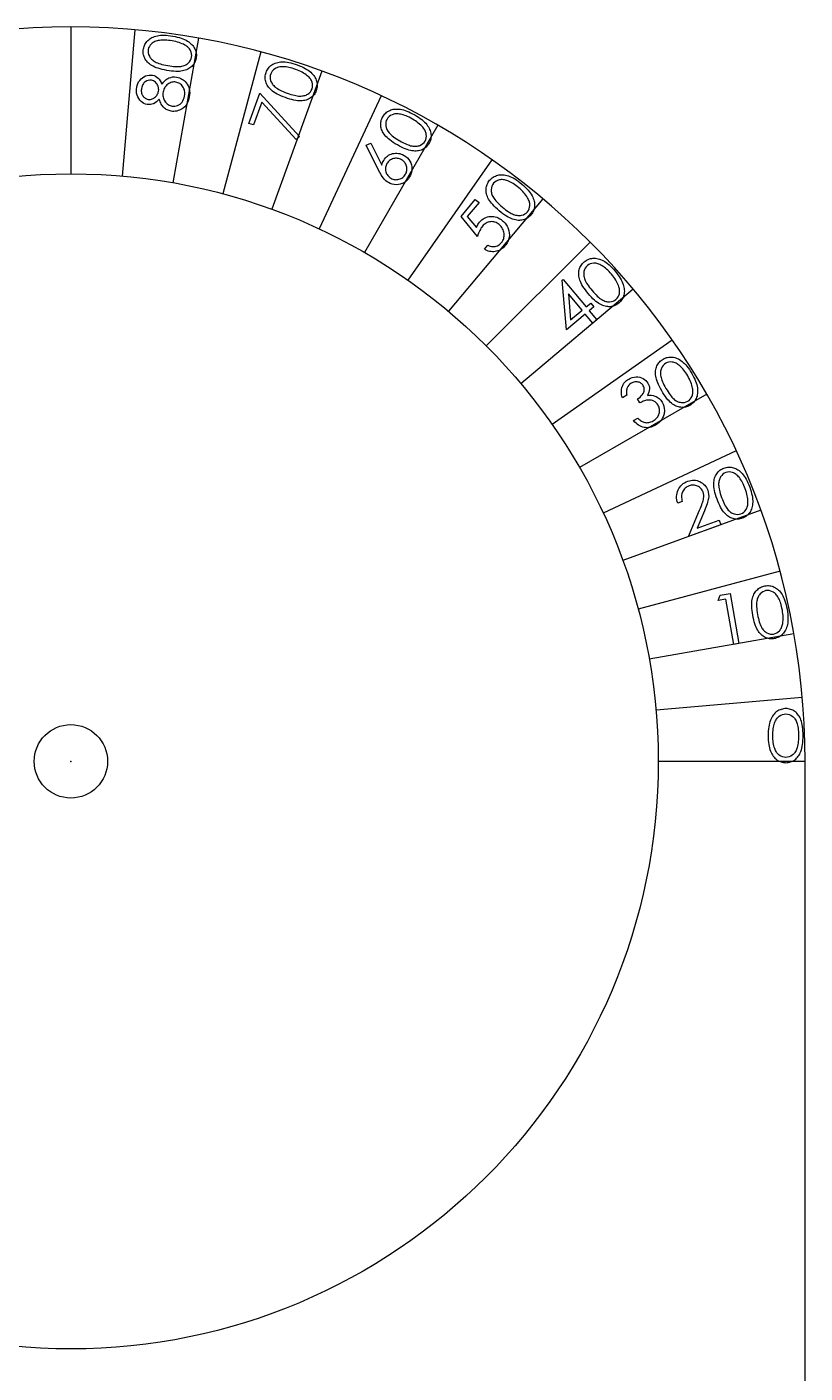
# Model space of a CAD drawing. Header units: millimetres. Extents: x 0 to 100, y -15 to 150.
# Drawn here: x 47 to 100, y 58.4 to 150 of the extents above; entities that cross this region are included whole.
import ezdxf

# ---------------------------------------------------------------- set-up
doc = ezdxf.new("R2010")
doc.units = ezdxf.units.MM
doc.header["$PDSIZE"] = -1

msp = doc.modelspace()

# ---------------------------------------------------------------- linework, layer by layer
at = {"color": 7, "linetype": 'Continuous'}
for p, q in [((50, 150), (50, 140)), ((54.358, 149.81), (53.486, 139.848)), ((58.682, 149.24), (56.946, 139.392)), ((62.941, 148.296), (60.353, 138.637)), ((67.101, 146.985), (63.681, 137.588)), ((71.131, 145.315), (66.905, 136.252)), ((75, 143.301), (70, 134.641)), ((78.679, 140.958), (72.943, 132.766)), ((82.139, 138.302), (75.712, 130.642)), ((85.355, 135.355), (78.284, 128.284)), ((88.302, 132.139), (80.642, 125.712)), ((90.958, 128.679), (82.766, 122.943)), ((93.301, 125), (84.641, 120)), ((95.315, 121.131), (86.252, 116.905)), ((96.985, 117.101), (87.588, 113.681)), ((98.296, 112.941), (88.637, 110.353)), ((99.24, 108.682), (89.392, 106.946)), ((99.81, 104.358), (89.848, 103.486)), ((100, 100), (90, 100))]:
    msp.add_line(p, q, dxfattribs=at)
at = {"color": 7, "linetype": 'Continuous', "lineweight": 25}
msp.add_line((100, 29.8), (100, 100), dxfattribs=at)
at = {"color": 7, "linetype": 'Continuous', "flags": 128}
for points in [[(56.534, 147.041), (56.37, 147.072), (56.217, 147.106), (56.074, 147.143), (55.942, 147.183), (55.819, 147.225), (55.708, 147.27), (55.606, 147.319), (55.515, 147.37), (55.432, 147.424), (55.356, 147.481), (55.286, 147.54), (55.221, 147.603), (55.164, 147.667), (55.112, 147.735), (55.067, 147.805), (55.028, 147.879), (54.995, 147.954), (54.969, 148.03), (54.948, 148.107), (54.934, 148.185), (54.927, 148.264), (54.926, 148.343), (54.931, 148.424), (54.942, 148.505), (54.942, 148.505), (54.96, 148.586), (54.983, 148.665), (55.011, 148.74), (55.046, 148.813), (55.086, 148.882), (55.131, 148.948), (55.183, 149.012), (55.239, 149.072), (55.302, 149.129), (55.37, 149.181), (55.443, 149.229), (55.521, 149.272), (55.605, 149.31), (55.694, 149.344), (55.789, 149.373), (55.889, 149.398), (55.995, 149.417), (56.109, 149.429), (56.23, 149.436), (56.358, 149.436), (56.494, 149.429), (56.637, 149.417), (56.787, 149.398), (56.945, 149.372), (56.945, 149.372), (57.102, 149.342), (57.249, 149.309), (57.387, 149.272), (57.517, 149.232), (57.636, 149.189), (57.747, 149.142), (57.85, 149.092), (57.942, 149.038), (58.028, 148.981), (58.106, 148.922), (58.178, 148.86), (58.244, 148.795), (58.303, 148.728), (58.356, 148.658), (58.402, 148.585), (58.442, 148.51), (58.476, 148.433), (58.502, 148.355), (58.523, 148.277), (58.537, 148.197), (58.545, 148.117), (58.547, 148.036), (58.542, 147.955), (58.53, 147.872), (58.53, 147.872), (58.513, 147.791), (58.49, 147.714), (58.462, 147.64), (58.428, 147.569), (58.389, 147.501), (58.344, 147.436), (58.293, 147.374), (58.237, 147.315), (58.176, 147.261), (58.11, 147.21), (58.038, 147.164), (57.962, 147.123), (57.88, 147.086), (57.794, 147.055), (57.702, 147.027), (57.604, 147.004), (57.5, 146.987), (57.388, 146.975), (57.267, 146.97), (57.138, 146.972), (57, 146.98), (56.853, 146.994), (56.698, 147.014), (56.534, 147.041)], [(56.598, 147.363), (56.738, 147.34), (56.871, 147.322), (56.995, 147.308), (57.111, 147.299), (57.218, 147.295), (57.317, 147.296), (57.408, 147.301), (57.491, 147.312), (57.567, 147.327), (57.64, 147.345), (57.709, 147.368), (57.774, 147.394), (57.835, 147.424), (57.892, 147.458), (57.945, 147.496), (57.994, 147.538), (58.08, 147.628), (58.146, 147.726), (58.194, 147.829), (58.223, 147.938), (58.223, 147.938), (58.233, 148.052), (58.225, 148.165), (58.196, 148.277), (58.148, 148.389), (58.117, 148.444), (58.08, 148.497), (58.039, 148.548), (57.992, 148.596), (57.939, 148.643), (57.882, 148.687), (57.819, 148.729), (57.751, 148.769), (57.751, 148.769), (57.663, 148.815), (57.57, 148.859), (57.471, 148.898), (57.367, 148.936), (57.257, 148.969), (57.142, 148.999), (57.022, 149.027), (56.896, 149.051), (56.896, 149.051), (56.77, 149.072), (56.649, 149.087), (56.533, 149.098), (56.422, 149.105), (56.317, 149.107), (56.217, 149.105), (56.121, 149.098), (56.032, 149.086), (55.947, 149.07), (55.868, 149.051), (55.793, 149.027), (55.723, 149.001), (55.659, 148.97), (55.599, 148.936), (55.545, 148.898), (55.495, 148.856), (55.411, 148.766), (55.345, 148.67), (55.298, 148.568), (55.268, 148.459), (55.268, 148.459), (55.258, 148.345), (55.267, 148.232), (55.297, 148.119), (55.345, 148.005), (55.377, 147.95), (55.414, 147.897), (55.455, 147.845), (55.502, 147.796), (55.554, 147.749), (55.611, 147.704), (55.673, 147.662), (55.74, 147.622), (55.814, 147.583), (55.898, 147.547), (55.991, 147.512), (56.093, 147.479), (56.205, 147.447), (56.327, 147.418), (56.458, 147.39), (56.598, 147.363)], [(64.606, 145.191), (64.451, 145.25), (64.305, 145.31), (64.171, 145.371), (64.048, 145.433), (63.935, 145.496), (63.833, 145.56), (63.741, 145.626), (63.66, 145.691), (63.588, 145.759), (63.523, 145.828), (63.464, 145.898), (63.412, 145.971), (63.366, 146.045), (63.327, 146.121), (63.295, 146.198), (63.269, 146.276), (63.25, 146.355), (63.237, 146.435), (63.231, 146.514), (63.231, 146.593), (63.236, 146.672), (63.249, 146.75), (63.268, 146.829), (63.293, 146.907), (63.293, 146.907), (63.325, 146.984), (63.361, 147.057), (63.402, 147.127), (63.449, 147.192), (63.5, 147.253), (63.557, 147.31), (63.618, 147.364), (63.684, 147.413), (63.756, 147.458), (63.831, 147.498), (63.911, 147.531), (63.996, 147.56), (64.085, 147.583), (64.179, 147.601), (64.277, 147.613), (64.38, 147.62), (64.488, 147.62), (64.602, 147.613), (64.722, 147.599), (64.849, 147.576), (64.981, 147.547), (65.119, 147.509), (65.264, 147.465), (65.415, 147.413), (65.415, 147.413), (65.563, 147.356), (65.702, 147.298), (65.832, 147.237), (65.952, 147.175), (66.062, 147.111), (66.163, 147.046), (66.255, 146.979), (66.337, 146.909), (66.411, 146.839), (66.477, 146.767), (66.538, 146.693), (66.592, 146.618), (66.638, 146.542), (66.678, 146.464), (66.711, 146.385), (66.737, 146.304), (66.757, 146.223), (66.77, 146.142), (66.776, 146.061), (66.776, 145.98), (66.77, 145.9), (66.757, 145.82), (66.738, 145.741), (66.712, 145.661), (66.712, 145.661), (66.681, 145.586), (66.646, 145.513), (66.605, 145.445), (66.559, 145.382), (66.509, 145.321), (66.454, 145.265), (66.393, 145.213), (66.328, 145.165), (66.259, 145.121), (66.184, 145.084), (66.107, 145.051), (66.024, 145.024), (65.938, 145.002), (65.846, 144.985), (65.751, 144.975), (65.652, 144.969), (65.546, 144.97), (65.434, 144.979), (65.314, 144.995), (65.187, 145.019), (65.053, 145.051), (64.911, 145.09), (64.763, 145.136), (64.606, 145.191)], [(56.196, 146.096), (56.254, 146.171), (56.313, 146.241), (56.372, 146.304), (56.432, 146.361), (56.492, 146.41), (56.553, 146.455), (56.614, 146.492), (56.675, 146.523), (56.801, 146.568), (56.931, 146.593), (57.065, 146.599), (57.203, 146.584), (57.203, 146.584), (57.3, 146.563), (57.392, 146.535), (57.48, 146.498), (57.564, 146.454), (57.643, 146.403), (57.718, 146.344), (57.788, 146.277), (57.855, 146.203), (57.855, 146.203), (57.927, 146.105), (57.986, 146), (58.031, 145.888), (58.064, 145.77), (58.084, 145.646), (58.091, 145.516), (58.085, 145.378), (58.065, 145.235), (58.065, 145.235), (58.036, 145.098), (57.998, 144.972), (57.951, 144.856), (57.896, 144.75), (57.832, 144.656), (57.759, 144.571), (57.679, 144.496), (57.589, 144.432), (57.495, 144.378), (57.4, 144.334), (57.305, 144.299), (57.21, 144.273), (57.114, 144.257), (57.018, 144.25), (56.921, 144.253), (56.823, 144.266), (56.823, 144.266), (56.753, 144.28), (56.686, 144.3), (56.621, 144.324), (56.558, 144.352), (56.499, 144.385), (56.442, 144.422), (56.387, 144.463), (56.335, 144.51), (56.286, 144.561), (56.24, 144.618), (56.196, 144.682), (56.156, 144.752), (56.117, 144.828), (56.082, 144.91), (56.049, 144.998), (56.018, 145.092), (56.018, 145.092), (55.929, 144.987), (55.834, 144.899), (55.734, 144.827), (55.629, 144.773), (55.521, 144.735), (55.413, 144.714), (55.304, 144.71), (55.194, 144.721), (55.194, 144.721), (55.085, 144.749), (54.979, 144.793), (54.878, 144.854), (54.782, 144.931), (54.694, 145.022), (54.62, 145.124), (54.559, 145.236), (54.512, 145.359), (54.48, 145.489), (54.465, 145.621), (54.465, 145.755), (54.481, 145.891), (54.481, 145.891), (54.512, 146.021), (54.557, 146.143), (54.617, 146.257), (54.691, 146.363), (54.777, 146.46), (54.872, 146.541), (54.976, 146.608), (55.089, 146.661), (55.206, 146.699), (55.322, 146.72), (55.439, 146.725), (55.555, 146.712), (55.555, 146.712), (55.666, 146.685), (55.769, 146.643), (55.862, 146.587), (55.946, 146.517), (56.022, 146.433), (56.089, 146.335), (56.147, 146.223), (56.196, 146.096)], [(64.725, 145.496), (64.859, 145.449), (64.985, 145.408), (65.105, 145.373), (65.218, 145.344), (65.322, 145.322), (65.42, 145.306), (65.511, 145.295), (65.593, 145.291), (65.671, 145.293), (65.746, 145.298), (65.818, 145.308), (65.886, 145.323), (65.951, 145.342), (66.013, 145.365), (66.072, 145.393), (66.128, 145.426), (66.227, 145.5), (66.31, 145.584), (66.374, 145.677), (66.422, 145.78), (66.422, 145.78), (66.452, 145.89), (66.463, 146.002), (66.454, 146.118), (66.426, 146.236), (66.405, 146.296), (66.379, 146.354), (66.346, 146.412), (66.308, 146.467), (66.265, 146.522), (66.217, 146.576), (66.162, 146.627), (66.102, 146.679), (66.102, 146.679), (66.024, 146.74), (65.939, 146.798), (65.849, 146.855), (65.752, 146.909), (65.651, 146.961), (65.543, 147.011), (65.429, 147.059), (65.31, 147.104), (65.31, 147.104), (65.189, 147.146), (65.073, 147.183), (64.961, 147.214), (64.854, 147.24), (64.75, 147.26), (64.651, 147.275), (64.556, 147.284), (64.466, 147.289), (64.38, 147.288), (64.298, 147.282), (64.221, 147.272), (64.148, 147.258), (64.08, 147.24), (64.015, 147.216), (63.955, 147.188), (63.899, 147.155), (63.8, 147.082), (63.719, 146.999), (63.654, 146.907), (63.607, 146.805), (63.607, 146.805), (63.577, 146.695), (63.566, 146.582), (63.576, 146.465), (63.604, 146.345), (63.625, 146.285), (63.653, 146.226), (63.685, 146.168), (63.722, 146.112), (63.765, 146.057), (63.813, 146.003), (63.866, 145.95), (63.925, 145.899), (63.992, 145.849), (64.068, 145.798), (64.153, 145.748), (64.249, 145.697), (64.353, 145.647), (64.467, 145.597), (64.591, 145.546), (64.725, 145.496)], [(54.81, 145.817), (54.8, 145.747), (54.796, 145.68), (54.798, 145.615), (54.805, 145.552), (54.819, 145.491), (54.838, 145.432), (54.863, 145.376), (54.893, 145.321), (54.928, 145.27), (54.966, 145.225), (55.007, 145.185), (55.051, 145.151), (55.098, 145.121), (55.148, 145.097), (55.201, 145.079), (55.257, 145.066), (55.257, 145.066), (55.314, 145.059), (55.371, 145.059), (55.427, 145.065), (55.483, 145.078), (55.539, 145.097), (55.594, 145.122), (55.65, 145.154), (55.704, 145.192), (55.756, 145.235), (55.803, 145.281), (55.845, 145.331), (55.881, 145.383), (55.911, 145.438), (55.936, 145.497), (55.956, 145.559), (55.971, 145.623), (55.971, 145.623), (55.98, 145.708), (55.978, 145.792), (55.967, 145.875), (55.943, 145.958), (55.91, 146.038), (55.868, 146.11), (55.816, 146.176), (55.756, 146.234), (55.69, 146.284), (55.622, 146.323), (55.552, 146.352), (55.48, 146.37), (55.48, 146.37), (55.377, 146.378), (55.274, 146.363), (55.171, 146.328), (55.069, 146.27), (55.021, 146.233), (54.977, 146.191), (54.937, 146.143), (54.903, 146.089), (54.873, 146.029), (54.847, 145.964), (54.826, 145.893), (54.81, 145.817)], [(56.281, 145.573), (56.269, 145.486), (56.265, 145.402), (56.269, 145.319), (56.281, 145.238), (56.3, 145.16), (56.327, 145.085), (56.362, 145.011), (56.405, 144.94), (56.453, 144.874), (56.506, 144.815), (56.561, 144.763), (56.621, 144.718), (56.684, 144.679), (56.751, 144.649), (56.821, 144.625), (56.896, 144.608), (56.896, 144.608), (56.989, 144.597), (57.083, 144.601), (57.177, 144.617), (57.269, 144.646), (57.358, 144.688), (57.439, 144.743), (57.512, 144.809), (57.577, 144.887), (57.634, 144.976), (57.68, 145.073), (57.717, 145.181), (57.742, 145.296), (57.742, 145.296), (57.755, 145.388), (57.76, 145.477), (57.757, 145.561), (57.747, 145.642), (57.728, 145.719), (57.702, 145.793), (57.668, 145.864), (57.627, 145.93), (57.58, 145.992), (57.529, 146.047), (57.475, 146.096), (57.417, 146.138), (57.355, 146.173), (57.29, 146.203), (57.222, 146.225), (57.15, 146.241), (57.15, 146.241), (57.079, 146.251), (57.009, 146.251), (56.939, 146.245), (56.87, 146.231), (56.802, 146.209), (56.735, 146.179), (56.668, 146.142), (56.602, 146.097), (56.539, 146.047), (56.483, 145.991), (56.433, 145.932), (56.39, 145.869), (56.353, 145.801), (56.323, 145.73), (56.298, 145.653), (56.281, 145.573)], [(62.123, 143.435), (62.874, 145.5), (62.874, 145.5), (65.578, 142.543), (65.578, 142.543), (65.343, 142.326), (65.343, 142.326), (62.998, 144.883), (62.998, 144.883), (62.43, 143.323), (62.43, 143.323), (62.123, 143.435)], [(72.233, 141.967), (72.09, 142.052), (71.958, 142.137), (71.836, 142.22), (71.725, 142.302), (71.626, 142.384), (71.536, 142.465), (71.457, 142.544), (71.389, 142.624), (71.33, 142.703), (71.278, 142.782), (71.232, 142.862), (71.194, 142.942), (71.161, 143.023), (71.136, 143.104), (71.118, 143.185), (71.106, 143.267), (71.101, 143.349), (71.102, 143.429), (71.109, 143.508), (71.123, 143.586), (71.142, 143.662), (71.168, 143.737), (71.201, 143.811), (71.239, 143.884), (71.239, 143.884), (71.283, 143.954), (71.332, 144.02), (71.384, 144.081), (71.441, 144.137), (71.502, 144.188), (71.567, 144.234), (71.637, 144.276), (71.711, 144.313), (71.789, 144.345), (71.87, 144.371), (71.955, 144.39), (72.044, 144.404), (72.135, 144.411), (72.231, 144.412), (72.329, 144.407), (72.432, 144.396), (72.538, 144.378), (72.649, 144.351), (72.765, 144.316), (72.885, 144.273), (73.01, 144.22), (73.14, 144.16), (73.275, 144.09), (73.414, 144.013), (73.414, 144.013), (73.55, 143.932), (73.677, 143.85), (73.794, 143.769), (73.901, 143.687), (73.999, 143.604), (74.087, 143.522), (74.166, 143.44), (74.234, 143.358), (74.295, 143.276), (74.349, 143.194), (74.395, 143.111), (74.434, 143.027), (74.467, 142.944), (74.492, 142.861), (74.511, 142.777), (74.523, 142.693), (74.527, 142.61), (74.527, 142.528), (74.519, 142.447), (74.506, 142.368), (74.485, 142.29), (74.459, 142.214), (74.426, 142.139), (74.388, 142.066), (74.388, 142.066), (74.344, 141.996), (74.297, 141.932), (74.245, 141.871), (74.189, 141.816), (74.129, 141.765), (74.064, 141.72), (73.996, 141.679), (73.923, 141.643), (73.847, 141.612), (73.767, 141.587), (73.685, 141.569), (73.599, 141.557), (73.51, 141.55), (73.418, 141.549), (73.322, 141.555), (73.223, 141.567), (73.12, 141.587), (73.011, 141.615), (72.896, 141.651), (72.775, 141.697), (72.648, 141.751), (72.515, 141.815), (72.377, 141.887), (72.233, 141.967)], [(72.402, 142.246), (72.526, 142.177), (72.644, 142.115), (72.755, 142.06), (72.861, 142.012), (72.96, 141.972), (73.053, 141.939), (73.14, 141.913), (73.221, 141.894), (73.298, 141.883), (73.373, 141.875), (73.445, 141.873), (73.515, 141.875), (73.582, 141.883), (73.648, 141.895), (73.711, 141.912), (73.771, 141.934), (73.882, 141.99), (73.977, 142.059), (74.058, 142.139), (74.122, 142.232), (74.122, 142.232), (74.171, 142.335), (74.201, 142.444), (74.212, 142.559), (74.206, 142.68), (74.195, 142.743), (74.179, 142.804), (74.157, 142.866), (74.13, 142.928), (74.096, 142.989), (74.058, 143.05), (74.013, 143.111), (73.963, 143.171), (73.963, 143.171), (73.896, 143.245), (73.824, 143.318), (73.745, 143.389), (73.659, 143.459), (73.568, 143.528), (73.472, 143.596), (73.368, 143.663), (73.258, 143.728), (73.258, 143.728), (73.147, 143.79), (73.039, 143.847), (72.934, 143.897), (72.832, 143.941), (72.734, 143.979), (72.639, 144.011), (72.547, 144.036), (72.459, 144.056), (72.374, 144.07), (72.293, 144.079), (72.215, 144.083), (72.141, 144.081), (72.07, 144.074), (72.003, 144.062), (71.938, 144.045), (71.878, 144.023), (71.768, 143.968), (71.674, 143.9), (71.594, 143.82), (71.53, 143.729), (71.53, 143.729), (71.482, 143.626), (71.452, 143.515), (71.44, 143.399), (71.447, 143.276), (71.474, 143.151), (71.522, 143.027), (71.593, 142.903), (71.686, 142.782), (71.743, 142.721), (71.808, 142.658), (71.884, 142.593), (71.968, 142.528), (72.063, 142.46), (72.167, 142.39), (72.28, 142.319), (72.402, 142.246)], [(70.119, 141.943), (70.422, 142.097), (70.422, 142.097), (71.182, 140.579), (71.182, 140.579), (71.204, 140.673), (71.231, 140.76), (71.264, 140.842), (71.303, 140.916), (71.303, 140.916), (71.358, 141.002), (71.418, 141.079), (71.485, 141.147), (71.558, 141.208), (71.637, 141.262), (71.722, 141.307), (71.813, 141.344), (71.91, 141.372), (72.01, 141.393), (72.109, 141.403), (72.207, 141.403), (72.306, 141.393), (72.402, 141.373), (72.498, 141.344), (72.594, 141.304), (72.688, 141.255), (72.688, 141.255), (72.81, 141.174), (72.918, 141.082), (73.01, 140.979), (73.087, 140.864), (73.148, 140.741), (73.19, 140.611), (73.215, 140.474), (73.222, 140.331), (73.211, 140.188), (73.182, 140.049), (73.135, 139.914), (73.071, 139.784), (73.071, 139.784), (72.993, 139.668), (72.904, 139.564), (72.801, 139.474), (72.687, 139.396), (72.564, 139.334), (72.435, 139.291), (72.301, 139.266), (72.16, 139.259), (72.02, 139.269), (71.885, 139.297), (71.755, 139.343), (71.629, 139.405), (71.629, 139.405), (71.539, 139.463), (71.452, 139.533), (71.367, 139.612), (71.285, 139.702), (71.205, 139.808), (71.122, 139.935), (71.037, 140.082), (70.951, 140.25), (70.951, 140.25), (70.119, 141.943)], [(71.525, 140.694), (71.491, 140.628), (71.464, 140.561), (71.444, 140.494), (71.431, 140.425), (71.426, 140.356), (71.428, 140.286), (71.436, 140.214), (71.452, 140.142), (71.475, 140.071), (71.503, 140.005), (71.536, 139.944), (71.576, 139.886), (71.622, 139.833), (71.673, 139.784), (71.73, 139.74), (71.793, 139.7), (71.793, 139.7), (71.859, 139.665), (71.926, 139.639), (71.993, 139.619), (72.062, 139.606), (72.131, 139.601), (72.201, 139.602), (72.273, 139.611), (72.345, 139.627), (72.416, 139.649), (72.482, 139.677), (72.543, 139.711), (72.601, 139.75), (72.653, 139.796), (72.702, 139.846), (72.746, 139.903), (72.786, 139.965), (72.786, 139.965), (72.82, 140.031), (72.847, 140.098), (72.866, 140.165), (72.88, 140.234), (72.885, 140.303), (72.883, 140.373), (72.875, 140.445), (72.859, 140.517), (72.836, 140.588), (72.808, 140.654), (72.775, 140.715), (72.735, 140.773), (72.69, 140.826), (72.639, 140.875), (72.583, 140.919), (72.52, 140.959), (72.52, 140.959), (72.454, 140.993), (72.387, 141.02), (72.319, 141.04), (72.25, 141.053), (72.181, 141.058), (72.11, 141.057), (72.038, 141.049), (71.966, 141.032), (71.895, 141.01), (71.83, 140.982), (71.768, 140.948), (71.71, 140.909), (71.657, 140.863), (71.609, 140.813), (71.565, 140.756), (71.525, 140.694)], [(79.172, 137.479), (79.045, 137.589), (78.928, 137.696), (78.822, 137.8), (78.727, 137.902), (78.641, 138), (78.566, 138.096), (78.502, 138.19), (78.448, 138.28), (78.404, 138.368), (78.365, 138.457), (78.334, 138.544), (78.31, 138.631), (78.291, 138.716), (78.281, 138.801), (78.277, 138.885), (78.279, 138.969), (78.289, 139.051), (78.304, 139.13), (78.325, 139.207), (78.352, 139.282), (78.385, 139.354), (78.424, 139.424), (78.469, 139.492), (78.52, 139.558), (78.52, 139.558), (78.576, 139.62), (78.636, 139.677), (78.699, 139.728), (78.765, 139.774), (78.835, 139.814), (78.908, 139.849), (78.985, 139.879), (79.065, 139.902), (79.147, 139.92), (79.233, 139.931), (79.321, 139.936), (79.411, 139.934), (79.504, 139.925), (79.598, 139.909), (79.696, 139.887), (79.795, 139.858), (79.898, 139.821), (80.004, 139.776), (80.112, 139.72), (80.224, 139.656), (80.339, 139.582), (80.458, 139.499), (80.579, 139.407), (80.704, 139.305), (80.704, 139.305), (80.825, 139.201), (80.937, 139.098), (81.038, 138.996), (81.131, 138.896), (81.213, 138.797), (81.287, 138.701), (81.35, 138.605), (81.404, 138.511), (81.449, 138.419), (81.489, 138.328), (81.52, 138.237), (81.545, 138.148), (81.563, 138.06), (81.573, 137.972), (81.578, 137.885), (81.574, 137.8), (81.564, 137.716), (81.549, 137.635), (81.527, 137.556), (81.5, 137.48), (81.466, 137.406), (81.426, 137.335), (81.381, 137.266), (81.329, 137.2), (81.329, 137.2), (81.274, 137.138), (81.215, 137.083), (81.153, 137.032), (81.088, 136.986), (81.019, 136.947), (80.948, 136.913), (80.873, 136.884), (80.794, 136.861), (80.713, 136.844), (80.63, 136.834), (80.545, 136.829), (80.457, 136.832), (80.367, 136.842), (80.276, 136.857), (80.182, 136.88), (80.086, 136.909), (79.986, 136.947), (79.883, 136.994), (79.775, 137.05), (79.663, 137.117), (79.546, 137.193), (79.426, 137.279), (79.301, 137.374), (79.172, 137.479)], [(79.389, 137.728), (79.499, 137.636), (79.605, 137.554), (79.707, 137.48), (79.804, 137.414), (79.895, 137.357), (79.982, 137.308), (80.065, 137.266), (80.142, 137.234), (80.216, 137.208), (80.289, 137.188), (80.36, 137.173), (80.43, 137.163), (80.498, 137.159), (80.565, 137.16), (80.63, 137.166), (80.694, 137.178), (80.814, 137.214), (80.921, 137.266), (81.015, 137.331), (81.095, 137.412), (81.095, 137.412), (81.161, 137.506), (81.21, 137.609), (81.242, 137.721), (81.256, 137.843), (81.256, 137.907), (81.252, 137.972), (81.24, 138.036), (81.224, 138.102), (81.202, 138.169), (81.174, 138.236), (81.141, 138.304), (81.102, 138.373), (81.102, 138.373), (81.048, 138.457), (80.989, 138.542), (80.922, 138.627), (80.85, 138.712), (80.771, 138.797), (80.686, 138.881), (80.595, 138.966), (80.498, 139.05), (80.498, 139.05), (80.398, 139.131), (80.301, 139.206), (80.205, 139.274), (80.112, 139.336), (80.022, 139.391), (79.933, 139.439), (79.846, 139.48), (79.762, 139.515), (79.681, 139.544), (79.602, 139.567), (79.525, 139.585), (79.451, 139.596), (79.379, 139.602), (79.31, 139.602), (79.244, 139.596), (79.179, 139.585), (79.06, 139.549), (78.955, 139.498), (78.861, 139.433), (78.782, 139.353), (78.782, 139.353), (78.716, 139.259), (78.667, 139.155), (78.635, 139.041), (78.62, 138.918), (78.62, 138.854), (78.625, 138.789), (78.636, 138.723), (78.652, 138.657), (78.674, 138.59), (78.701, 138.523), (78.733, 138.454), (78.771, 138.385), (78.817, 138.314), (78.871, 138.241), (78.934, 138.163), (79.007, 138.083), (79.089, 137.999), (79.18, 137.912), (79.279, 137.822), (79.389, 137.728)], [(77.54, 138.253), (77.795, 138.039), (77.795, 138.039), (76.995, 137.086), (76.995, 137.086), (77.613, 136.342), (77.613, 136.342), (77.662, 136.445), (77.713, 136.54), (77.768, 136.624), (77.826, 136.699), (77.826, 136.699), (77.905, 136.786), (77.988, 136.861), (78.075, 136.926), (78.167, 136.982), (78.262, 137.026), (78.363, 137.06), (78.467, 137.084), (78.576, 137.097), (78.686, 137.099), (78.794, 137.091), (78.9, 137.071), (79.004, 137.041), (79.107, 136.999), (79.207, 136.946), (79.305, 136.882), (79.402, 136.808), (79.402, 136.808), (79.466, 136.751), (79.524, 136.692), (79.579, 136.631), (79.629, 136.566), (79.675, 136.499), (79.715, 136.429), (79.752, 136.356), (79.783, 136.281), (79.831, 136.128), (79.858, 135.975), (79.861, 135.821), (79.843, 135.668), (79.827, 135.592), (79.804, 135.517), (79.776, 135.442), (79.743, 135.369), (79.705, 135.298), (79.661, 135.227), (79.612, 135.157), (79.557, 135.088), (79.557, 135.088), (79.487, 135.011), (79.414, 134.942), (79.337, 134.882), (79.256, 134.83), (79.172, 134.787), (79.084, 134.751), (78.992, 134.724), (78.898, 134.706), (78.802, 134.696), (78.706, 134.695), (78.612, 134.703), (78.519, 134.719), (78.427, 134.744), (78.336, 134.778), (78.246, 134.82), (78.157, 134.871), (78.157, 134.871), (78.388, 135.146), (78.388, 135.146), (78.477, 135.102), (78.563, 135.07), (78.646, 135.05), (78.726, 135.04), (78.805, 135.041), (78.885, 135.053), (78.966, 135.074), (79.046, 135.106), (79.125, 135.146), (79.196, 135.194), (79.262, 135.25), (79.322, 135.313), (79.322, 135.313), (79.373, 135.38), (79.416, 135.451), (79.451, 135.524), (79.477, 135.6), (79.496, 135.679), (79.506, 135.761), (79.508, 135.846), (79.502, 135.934), (79.487, 136.021), (79.465, 136.106), (79.435, 136.187), (79.396, 136.265), (79.349, 136.34), (79.295, 136.411), (79.231, 136.479), (79.161, 136.544), (79.161, 136.544), (79.093, 136.596), (79.022, 136.641), (78.952, 136.678), (78.879, 136.706), (78.806, 136.727), (78.731, 136.74), (78.654, 136.745), (78.577, 136.741), (78.499, 136.73), (78.425, 136.711), (78.352, 136.684), (78.282, 136.649), (78.215, 136.605), (78.149, 136.554), (78.086, 136.495), (78.025, 136.427), (78.025, 136.427), (77.976, 136.365), (77.929, 136.295), (77.885, 136.219), (77.841, 136.136), (77.8, 136.046), (77.76, 135.948), (77.723, 135.845), (77.688, 135.734), (77.688, 135.734), (76.568, 137.095), (76.568, 137.095), (77.54, 138.253)], [(85.237, 131.845), (85.131, 131.975), (85.035, 132.101), (84.948, 132.221), (84.872, 132.338), (84.805, 132.45), (84.748, 132.557), (84.701, 132.66), (84.664, 132.758), (84.635, 132.854), (84.612, 132.947), (84.596, 133.038), (84.587, 133.128), (84.585, 133.215), (84.589, 133.3), (84.599, 133.384), (84.617, 133.466), (84.64, 133.545), (84.669, 133.621), (84.703, 133.693), (84.742, 133.762), (84.788, 133.827), (84.838, 133.89), (84.894, 133.949), (84.955, 134.004), (84.955, 134.004), (85.021, 134.055), (85.09, 134.101), (85.161, 134.141), (85.235, 134.175), (85.311, 134.202), (85.389, 134.224), (85.469, 134.239), (85.553, 134.249), (85.638, 134.252), (85.724, 134.249), (85.811, 134.238), (85.899, 134.22), (85.989, 134.196), (86.079, 134.164), (86.171, 134.125), (86.264, 134.079), (86.359, 134.025), (86.454, 133.961), (86.552, 133.888), (86.651, 133.805), (86.752, 133.712), (86.854, 133.61), (86.958, 133.498), (87.063, 133.377), (87.063, 133.377), (87.164, 133.253), (87.256, 133.131), (87.338, 133.013), (87.412, 132.899), (87.476, 132.788), (87.531, 132.68), (87.577, 132.575), (87.614, 132.473), (87.643, 132.374), (87.665, 132.277), (87.681, 132.183), (87.69, 132.091), (87.692, 132), (87.688, 131.913), (87.676, 131.826), (87.658, 131.743), (87.634, 131.662), (87.605, 131.585), (87.57, 131.511), (87.53, 131.441), (87.484, 131.374), (87.432, 131.311), (87.376, 131.251), (87.313, 131.195), (87.313, 131.195), (87.248, 131.144), (87.181, 131.099), (87.111, 131.06), (87.038, 131.027), (86.964, 131), (86.888, 130.979), (86.808, 130.963), (86.727, 130.954), (86.644, 130.951), (86.561, 130.956), (86.476, 130.966), (86.391, 130.984), (86.304, 131.009), (86.216, 131.041), (86.128, 131.078), (86.038, 131.124), (85.947, 131.178), (85.853, 131.242), (85.756, 131.317), (85.658, 131.402), (85.556, 131.497), (85.452, 131.603), (85.346, 131.718), (85.237, 131.845)], [(85.494, 132.052), (85.587, 131.943), (85.677, 131.843), (85.764, 131.752), (85.848, 131.671), (85.928, 131.598), (86.005, 131.535), (86.079, 131.48), (86.149, 131.435), (86.218, 131.396), (86.286, 131.364), (86.353, 131.336), (86.421, 131.315), (86.487, 131.299), (86.553, 131.288), (86.618, 131.282), (86.684, 131.283), (86.808, 131.298), (86.922, 131.33), (87.026, 131.378), (87.119, 131.444), (87.119, 131.444), (87.2, 131.525), (87.267, 131.618), (87.317, 131.723), (87.353, 131.84), (87.364, 131.903), (87.371, 131.967), (87.371, 132.033), (87.366, 132.101), (87.356, 132.171), (87.341, 132.242), (87.32, 132.314), (87.293, 132.389), (87.293, 132.389), (87.255, 132.481), (87.211, 132.575), (87.16, 132.671), (87.104, 132.767), (87.041, 132.863), (86.972, 132.962), (86.897, 133.06), (86.816, 133.161), (86.816, 133.161), (86.732, 133.258), (86.649, 133.349), (86.567, 133.432), (86.486, 133.508), (86.406, 133.579), (86.327, 133.641), (86.25, 133.697), (86.172, 133.746), (86.097, 133.789), (86.023, 133.825), (85.95, 133.856), (85.879, 133.88), (85.81, 133.898), (85.742, 133.91), (85.675, 133.916), (85.61, 133.916), (85.487, 133.901), (85.374, 133.87), (85.271, 133.822), (85.178, 133.757), (85.178, 133.757), (85.097, 133.676), (85.03, 133.582), (84.979, 133.476), (84.943, 133.357), (84.932, 133.294), (84.926, 133.229), (84.925, 133.162), (84.929, 133.094), (84.939, 133.025), (84.954, 132.953), (84.974, 132.88), (85, 132.806), (85.032, 132.729), (85.072, 132.646), (85.122, 132.559), (85.18, 132.467), (85.246, 132.371), (85.32, 132.269), (85.403, 132.163), (85.494, 132.052)], [(83.462, 132.751), (83.517, 132.797), (83.517, 132.797), (85.081, 130.933), (85.081, 130.933), (85.404, 131.204), (85.404, 131.204), (85.62, 130.948), (85.62, 130.948), (85.296, 130.676), (85.296, 130.676), (85.818, 130.055), (85.818, 130.055), (85.55, 129.83), (85.55, 129.83), (85.029, 130.452), (85.029, 130.452), (83.75, 129.379), (83.75, 129.379), (83.462, 132.751)], [(84.813, 130.709), (83.878, 131.823), (83.878, 131.823), (84.026, 130.048), (84.026, 130.048), (84.813, 130.709)], [(90.237, 125.228), (90.156, 125.373), (90.083, 125.513), (90.02, 125.645), (89.966, 125.772), (89.919, 125.893), (89.882, 126.008), (89.854, 126.116), (89.835, 126.219), (89.823, 126.317), (89.817, 126.411), (89.817, 126.503), (89.824, 126.592), (89.837, 126.678), (89.855, 126.761), (89.88, 126.84), (89.911, 126.918), (89.947, 126.99), (89.989, 127.06), (90.034, 127.124), (90.085, 127.185), (90.14, 127.241), (90.201, 127.293), (90.265, 127.342), (90.334, 127.385), (90.334, 127.385), (90.408, 127.424), (90.482, 127.457), (90.559, 127.483), (90.636, 127.503), (90.714, 127.516), (90.794, 127.524), (90.876, 127.525), (90.958, 127.521), (91.042, 127.509), (91.125, 127.49), (91.209, 127.465), (91.291, 127.433), (91.375, 127.393), (91.458, 127.347), (91.541, 127.293), (91.624, 127.232), (91.707, 127.164), (91.79, 127.084), (91.872, 126.996), (91.955, 126.899), (92.037, 126.791), (92.12, 126.673), (92.201, 126.546), (92.283, 126.409), (92.283, 126.409), (92.36, 126.27), (92.429, 126.137), (92.49, 126.008), (92.542, 125.883), (92.586, 125.764), (92.621, 125.649), (92.648, 125.538), (92.666, 125.433), (92.678, 125.331), (92.683, 125.233), (92.682, 125.138), (92.675, 125.046), (92.661, 124.958), (92.641, 124.872), (92.616, 124.79), (92.584, 124.712), (92.546, 124.637), (92.504, 124.567), (92.457, 124.501), (92.406, 124.439), (92.349, 124.382), (92.288, 124.329), (92.223, 124.281), (92.152, 124.236), (92.152, 124.236), (92.08, 124.198), (92.007, 124.166), (91.932, 124.14), (91.855, 124.12), (91.778, 124.106), (91.7, 124.098), (91.62, 124.097), (91.539, 124.102), (91.458, 124.113), (91.377, 124.132), (91.296, 124.157), (91.216, 124.19), (91.135, 124.228), (91.055, 124.274), (90.975, 124.327), (90.895, 124.387), (90.815, 124.455), (90.735, 124.534), (90.654, 124.623), (90.572, 124.723), (90.489, 124.834), (90.406, 124.954), (90.322, 125.086), (90.237, 125.228)], [(90.524, 125.385), (90.597, 125.263), (90.667, 125.15), (90.736, 125.047), (90.804, 124.953), (90.869, 124.868), (90.934, 124.793), (90.996, 124.727), (91.057, 124.67), (91.118, 124.621), (91.179, 124.578), (91.24, 124.54), (91.302, 124.507), (91.364, 124.48), (91.427, 124.459), (91.49, 124.442), (91.553, 124.431), (91.677, 124.424), (91.794, 124.436), (91.904, 124.466), (92.006, 124.513), (92.006, 124.513), (92.099, 124.578), (92.18, 124.658), (92.248, 124.751), (92.302, 124.86), (92.324, 124.919), (92.341, 124.981), (92.353, 125.046), (92.36, 125.112), (92.362, 125.182), (92.359, 125.254), (92.351, 125.329), (92.338, 125.406), (92.338, 125.406), (92.317, 125.503), (92.29, 125.602), (92.258, 125.704), (92.219, 125.807), (92.174, 125.913), (92.124, 126.02), (92.068, 126.13), (92.006, 126.241), (92.006, 126.241), (91.94, 126.351), (91.875, 126.453), (91.809, 126.549), (91.743, 126.639), (91.676, 126.72), (91.61, 126.795), (91.544, 126.863), (91.477, 126.924), (91.411, 126.979), (91.345, 127.027), (91.28, 127.069), (91.214, 127.105), (91.15, 127.134), (91.085, 127.158), (91.022, 127.175), (90.958, 127.186), (90.835, 127.193), (90.719, 127.182), (90.611, 127.153), (90.509, 127.105), (90.509, 127.105), (90.416, 127.04), (90.334, 126.96), (90.266, 126.865), (90.211, 126.755), (90.189, 126.695), (90.172, 126.633), (90.159, 126.568), (90.152, 126.5), (90.149, 126.431), (90.151, 126.359), (90.159, 126.284), (90.171, 126.207), (90.189, 126.126), (90.215, 126.038), (90.248, 125.945), (90.289, 125.846), (90.337, 125.74), (90.392, 125.628), (90.454, 125.509), (90.524, 125.385)], [(87.86, 124.929), (87.555, 124.753), (87.555, 124.753), (87.526, 124.856), (87.505, 124.957), (87.492, 125.055), (87.488, 125.151), (87.49, 125.244), (87.5, 125.334), (87.519, 125.422), (87.545, 125.508), (87.579, 125.59), (87.618, 125.667), (87.664, 125.739), (87.717, 125.806), (87.775, 125.869), (87.839, 125.928), (87.911, 125.981), (87.988, 126.03), (87.988, 126.03), (88.107, 126.09), (88.23, 126.134), (88.356, 126.162), (88.487, 126.175), (88.616, 126.172), (88.74, 126.154), (88.857, 126.119), (88.968, 126.069), (89.069, 126.005), (89.158, 125.931), (89.234, 125.848), (89.298, 125.754), (89.298, 125.754), (89.346, 125.656), (89.38, 125.556), (89.398, 125.454), (89.402, 125.351), (89.39, 125.245), (89.364, 125.138), (89.322, 125.029), (89.266, 124.917), (89.266, 124.917), (89.397, 124.928), (89.526, 124.924), (89.649, 124.903), (89.77, 124.865), (89.77, 124.865), (89.85, 124.831), (89.926, 124.792), (89.997, 124.748), (90.062, 124.698), (90.122, 124.642), (90.178, 124.581), (90.228, 124.516), (90.273, 124.445), (90.273, 124.445), (90.338, 124.314), (90.383, 124.177), (90.41, 124.032), (90.419, 123.881), (90.416, 123.805), (90.408, 123.73), (90.396, 123.657), (90.379, 123.584), (90.356, 123.514), (90.328, 123.445), (90.296, 123.378), (90.259, 123.312), (90.171, 123.188), (90.068, 123.075), (89.948, 122.974), (89.812, 122.885), (89.812, 122.885), (89.716, 122.834), (89.619, 122.792), (89.522, 122.759), (89.425, 122.736), (89.329, 122.722), (89.231, 122.717), (89.134, 122.721), (89.038, 122.735), (88.942, 122.759), (88.848, 122.792), (88.755, 122.835), (88.665, 122.888), (88.576, 122.95), (88.489, 123.022), (88.405, 123.103), (88.321, 123.195), (88.321, 123.195), (88.615, 123.365), (88.615, 123.365), (88.676, 123.306), (88.736, 123.254), (88.795, 123.208), (88.854, 123.168), (88.911, 123.134), (88.969, 123.107), (89.025, 123.086), (89.08, 123.071), (89.08, 123.071), (89.151, 123.06), (89.221, 123.056), (89.292, 123.059), (89.363, 123.069), (89.434, 123.086), (89.505, 123.11), (89.577, 123.141), (89.648, 123.179), (89.648, 123.179), (89.726, 123.228), (89.796, 123.281), (89.859, 123.338), (89.914, 123.398), (89.962, 123.462), (90.002, 123.53), (90.034, 123.601), (90.059, 123.677), (90.077, 123.753), (90.087, 123.829), (90.089, 123.903), (90.085, 123.975), (90.073, 124.046), (90.053, 124.115), (90.026, 124.183), (89.992, 124.25), (89.992, 124.25), (89.936, 124.333), (89.869, 124.405), (89.792, 124.468), (89.704, 124.52), (89.608, 124.561), (89.511, 124.588), (89.409, 124.6), (89.306, 124.598), (89.25, 124.591), (89.191, 124.579), (89.127, 124.561), (89.057, 124.539), (88.984, 124.511), (88.906, 124.478), (88.823, 124.441), (88.736, 124.397), (88.736, 124.397), (88.577, 124.672), (88.577, 124.672), (88.675, 124.734), (88.764, 124.804), (88.841, 124.879), (88.91, 124.961), (88.966, 125.045), (89.008, 125.128), (89.036, 125.208), (89.049, 125.287), (89.05, 125.363), (89.039, 125.438), (89.017, 125.508), (88.984, 125.576), (88.984, 125.576), (88.954, 125.623), (88.92, 125.665), (88.882, 125.703), (88.84, 125.735), (88.794, 125.764), (88.745, 125.789), (88.691, 125.808), (88.633, 125.824), (88.574, 125.834), (88.514, 125.839), (88.454, 125.836), (88.395, 125.829), (88.335, 125.815), (88.276, 125.796), (88.216, 125.77), (88.156, 125.738), (88.156, 125.738), (88.067, 125.677), (87.992, 125.607), (87.931, 125.527), (87.885, 125.436), (87.868, 125.386), (87.854, 125.333), (87.845, 125.276), (87.84, 125.215), (87.839, 125.149), (87.842, 125.08), (87.849, 125.006), (87.861, 124.929)], [(91.636, 117.685), (91.324, 117.572), (91.324, 117.572), (91.289, 117.692), (91.265, 117.811), (91.252, 117.928), (91.251, 118.043), (91.261, 118.155), (91.281, 118.266), (91.313, 118.374), (91.357, 118.481), (91.41, 118.583), (91.471, 118.677), (91.541, 118.762), (91.618, 118.839), (91.702, 118.909), (91.796, 118.97), (91.897, 119.024), (92.007, 119.069), (92.007, 119.069), (92.118, 119.104), (92.227, 119.128), (92.334, 119.141), (92.439, 119.144), (92.542, 119.135), (92.643, 119.116), (92.742, 119.085), (92.839, 119.043), (92.931, 118.993), (93.016, 118.936), (93.093, 118.873), (93.163, 118.804), (93.225, 118.727), (93.279, 118.645), (93.326, 118.556), (93.366, 118.461), (93.366, 118.461), (93.408, 118.321), (93.431, 118.18), (93.436, 118.037), (93.422, 117.893), (93.408, 117.816), (93.388, 117.732), (93.362, 117.638), (93.33, 117.537), (93.293, 117.427), (93.25, 117.309), (93.201, 117.183), (93.145, 117.049), (93.145, 117.049), (92.654, 115.881), (92.654, 115.881), (94.156, 116.427), (94.156, 116.427), (94.271, 116.113), (94.271, 116.113), (92.06, 115.308), (92.06, 115.308), (92.814, 117.105), (92.814, 117.105), (92.869, 117.235), (92.918, 117.356), (92.962, 117.469), (92.999, 117.571), (93.03, 117.664), (93.055, 117.746), (93.075, 117.82), (93.088, 117.884), (93.102, 118.002), (93.101, 118.117), (93.084, 118.229), (93.052, 118.339), (93.052, 118.339), (93.024, 118.405), (92.991, 118.467), (92.952, 118.524), (92.908, 118.576), (92.858, 118.623), (92.803, 118.666), (92.742, 118.704), (92.675, 118.737), (92.606, 118.764), (92.535, 118.784), (92.465, 118.797), (92.393, 118.803), (92.321, 118.801), (92.249, 118.792), (92.175, 118.775), (92.101, 118.752), (92.101, 118.752), (92.026, 118.721), (91.957, 118.685), (91.893, 118.643), (91.835, 118.596), (91.782, 118.544), (91.735, 118.486), (91.694, 118.423), (91.658, 118.355), (91.63, 118.283), (91.608, 118.207), (91.594, 118.128), (91.588, 118.046), (91.588, 117.961), (91.597, 117.872), (91.613, 117.78), (91.636, 117.685)], [(94.006, 117.859), (93.951, 118.016), (93.904, 118.166), (93.865, 118.308), (93.833, 118.443), (93.809, 118.57), (93.792, 118.689), (93.784, 118.8), (93.782, 118.905), (93.788, 119.004), (93.798, 119.098), (93.815, 119.189), (93.837, 119.275), (93.864, 119.358), (93.897, 119.436), (93.935, 119.511), (93.979, 119.581), (94.027, 119.647), (94.08, 119.708), (94.136, 119.763), (94.196, 119.814), (94.26, 119.86), (94.328, 119.901), (94.401, 119.937), (94.476, 119.968), (94.476, 119.968), (94.556, 119.994), (94.636, 120.013), (94.715, 120.026), (94.795, 120.032), (94.875, 120.032), (94.955, 120.026), (95.036, 120.013), (95.117, 119.994), (95.196, 119.968), (95.276, 119.935), (95.353, 119.895), (95.429, 119.849), (95.504, 119.795), (95.578, 119.735), (95.651, 119.668), (95.722, 119.593), (95.791, 119.511), (95.859, 119.419), (95.925, 119.318), (95.989, 119.207), (96.052, 119.086), (96.112, 118.956), (96.171, 118.816), (96.228, 118.668), (96.228, 118.668), (96.28, 118.518), (96.325, 118.373), (96.362, 118.236), (96.392, 118.104), (96.414, 117.978), (96.429, 117.859), (96.436, 117.745), (96.436, 117.638), (96.43, 117.536), (96.418, 117.438), (96.4, 117.345), (96.377, 117.256), (96.348, 117.171), (96.315, 117.09), (96.275, 117.015), (96.23, 116.942), (96.18, 116.875), (96.126, 116.813), (96.069, 116.757), (96.007, 116.705), (95.942, 116.658), (95.872, 116.616), (95.799, 116.58), (95.722, 116.548), (95.722, 116.548), (95.644, 116.523), (95.565, 116.504), (95.487, 116.491), (95.409, 116.485), (95.33, 116.485), (95.252, 116.491), (95.173, 116.504), (95.094, 116.523), (95.016, 116.549), (94.939, 116.581), (94.864, 116.62), (94.79, 116.666), (94.718, 116.718), (94.647, 116.778), (94.577, 116.843), (94.509, 116.916), (94.442, 116.997), (94.376, 117.089), (94.312, 117.191), (94.248, 117.304), (94.185, 117.427), (94.124, 117.561), (94.065, 117.704), (94.006, 117.859)], [(94.317, 117.964), (94.367, 117.831), (94.417, 117.707), (94.467, 117.594), (94.517, 117.489), (94.568, 117.394), (94.618, 117.309), (94.668, 117.233), (94.718, 117.167), (94.769, 117.108), (94.821, 117.054), (94.875, 117.006), (94.931, 116.963), (94.987, 116.926), (95.045, 116.894), (95.104, 116.867), (95.165, 116.845), (95.286, 116.817), (95.403, 116.808), (95.516, 116.818), (95.626, 116.847), (95.626, 116.847), (95.729, 116.895), (95.822, 116.958), (95.905, 117.039), (95.978, 117.137), (96.01, 117.191), (96.038, 117.249), (96.06, 117.31), (96.079, 117.376), (96.093, 117.444), (96.102, 117.515), (96.107, 117.59), (96.108, 117.669), (96.108, 117.669), (96.104, 117.768), (96.095, 117.871), (96.08, 117.976), (96.06, 118.085), (96.034, 118.197), (96.003, 118.311), (95.967, 118.429), (95.925, 118.549), (95.925, 118.549), (95.879, 118.668), (95.833, 118.781), (95.785, 118.887), (95.736, 118.986), (95.684, 119.079), (95.633, 119.164), (95.579, 119.243), (95.524, 119.314), (95.468, 119.379), (95.412, 119.439), (95.354, 119.492), (95.296, 119.539), (95.237, 119.579), (95.178, 119.614), (95.118, 119.642), (95.057, 119.663), (94.937, 119.691), (94.821, 119.701), (94.708, 119.691), (94.601, 119.662), (94.601, 119.662), (94.497, 119.614), (94.404, 119.549), (94.32, 119.467), (94.246, 119.368), (94.214, 119.313), (94.187, 119.255), (94.163, 119.193), (94.144, 119.128), (94.129, 119.06), (94.12, 118.988), (94.113, 118.913), (94.112, 118.835), (94.116, 118.752), (94.126, 118.661), (94.142, 118.563), (94.165, 118.458), (94.193, 118.346), (94.228, 118.226), (94.27, 118.098), (94.317, 117.964)], [(96.439, 109.949), (96.412, 110.114), (96.392, 110.269), (96.377, 110.416), (96.37, 110.555), (96.367, 110.684), (96.372, 110.804), (96.383, 110.916), (96.4, 111.019), (96.422, 111.115), (96.449, 111.207), (96.481, 111.294), (96.517, 111.375), (96.559, 111.451), (96.605, 111.523), (96.656, 111.589), (96.711, 111.651), (96.771, 111.708), (96.833, 111.758), (96.898, 111.804), (96.966, 111.843), (97.038, 111.878), (97.112, 111.906), (97.189, 111.929), (97.27, 111.946), (97.27, 111.946), (97.353, 111.957), (97.434, 111.963), (97.514, 111.962), (97.594, 111.954), (97.673, 111.94), (97.751, 111.92), (97.828, 111.894), (97.904, 111.861), (97.979, 111.821), (98.051, 111.776), (98.121, 111.723), (98.188, 111.664), (98.253, 111.598), (98.315, 111.526), (98.375, 111.446), (98.432, 111.361), (98.487, 111.268), (98.537, 111.165), (98.585, 111.054), (98.629, 110.933), (98.67, 110.803), (98.707, 110.665), (98.741, 110.517), (98.771, 110.36), (98.771, 110.36), (98.796, 110.203), (98.815, 110.053), (98.828, 109.91), (98.834, 109.775), (98.834, 109.647), (98.828, 109.527), (98.816, 109.414), (98.797, 109.308), (98.773, 109.208), (98.744, 109.114), (98.711, 109.025), (98.672, 108.942), (98.629, 108.863), (98.582, 108.79), (98.529, 108.721), (98.472, 108.658), (98.411, 108.601), (98.347, 108.549), (98.281, 108.502), (98.211, 108.462), (98.138, 108.427), (98.063, 108.399), (97.984, 108.375), (97.903, 108.358), (97.903, 108.358), (97.822, 108.347), (97.741, 108.341), (97.662, 108.342), (97.583, 108.35), (97.506, 108.364), (97.43, 108.383), (97.354, 108.409), (97.28, 108.441), (97.207, 108.48), (97.137, 108.525), (97.069, 108.577), (97.005, 108.635), (96.942, 108.699), (96.882, 108.769), (96.825, 108.847), (96.771, 108.93), (96.719, 109.022), (96.67, 109.124), (96.624, 109.236), (96.581, 109.358), (96.541, 109.491), (96.504, 109.633), (96.47, 109.786), (96.439, 109.949)], [(94.215, 111.319), (94.887, 111.437), (94.887, 111.437), (95.489, 108.021), (95.489, 108.021), (95.15, 107.961), (95.15, 107.961), (94.606, 111.043), (94.606, 111.043), (94.07, 110.949), (94.07, 110.949), (94.215, 111.319)], [(96.763, 109.999), (96.79, 109.858), (96.818, 109.728), (96.847, 109.607), (96.879, 109.495), (96.911, 109.393), (96.947, 109.3), (96.983, 109.216), (97.021, 109.142), (97.061, 109.075), (97.104, 109.013), (97.148, 108.956), (97.195, 108.904), (97.244, 108.857), (97.296, 108.815), (97.349, 108.779), (97.405, 108.746), (97.519, 108.697), (97.634, 108.669), (97.747, 108.659), (97.859, 108.669), (97.859, 108.669), (97.969, 108.698), (98.073, 108.745), (98.169, 108.81), (98.258, 108.894), (98.299, 108.942), (98.336, 108.994), (98.37, 109.051), (98.399, 109.112), (98.425, 109.176), (98.446, 109.246), (98.464, 109.318), (98.479, 109.396), (98.479, 109.396), (98.492, 109.495), (98.5, 109.598), (98.504, 109.704), (98.503, 109.815), (98.497, 109.929), (98.487, 110.048), (98.471, 110.17), (98.451, 110.297), (98.451, 110.297), (98.427, 110.422), (98.401, 110.541), (98.372, 110.654), (98.34, 110.76), (98.306, 110.86), (98.27, 110.953), (98.23, 111.04), (98.188, 111.12), (98.145, 111.195), (98.099, 111.263), (98.052, 111.325), (98.002, 111.381), (97.952, 111.432), (97.899, 111.476), (97.845, 111.514), (97.789, 111.546), (97.675, 111.595), (97.563, 111.624), (97.45, 111.634), (97.338, 111.623), (97.338, 111.623), (97.228, 111.594), (97.125, 111.547), (97.028, 111.48), (96.938, 111.396), (96.897, 111.347), (96.859, 111.294), (96.825, 111.237), (96.795, 111.177), (96.768, 111.112), (96.746, 111.043), (96.727, 110.97), (96.712, 110.894), (96.702, 110.811), (96.696, 110.72), (96.695, 110.62), (96.699, 110.512), (96.707, 110.397), (96.721, 110.272), (96.74, 110.139), (96.763, 109.999)], [(99.865, 101.749), (99.863, 101.917), (99.856, 102.075), (99.844, 102.225), (99.828, 102.363), (99.808, 102.492), (99.782, 102.612), (99.752, 102.721), (99.717, 102.821), (99.679, 102.912), (99.636, 102.999), (99.589, 103.079), (99.539, 103.154), (99.485, 103.222), (99.427, 103.285), (99.365, 103.342), (99.3, 103.394), (99.231, 103.44), (99.16, 103.48), (99.088, 103.513), (99.013, 103.541), (98.936, 103.562), (98.858, 103.578), (98.778, 103.587), (98.695, 103.59), (98.695, 103.59), (98.612, 103.587), (98.53, 103.578), (98.451, 103.562), (98.373, 103.541), (98.297, 103.513), (98.223, 103.48), (98.151, 103.44), (98.082, 103.393), (98.015, 103.342), (97.951, 103.283), (97.892, 103.218), (97.836, 103.148), (97.783, 103.071), (97.734, 102.988), (97.689, 102.899), (97.647, 102.804), (97.61, 102.701), (97.577, 102.591), (97.55, 102.471), (97.527, 102.344), (97.51, 102.208), (97.497, 102.063), (97.49, 101.91), (97.487, 101.749), (97.487, 101.749), (97.49, 101.588), (97.497, 101.436), (97.51, 101.291), (97.526, 101.156), (97.549, 101.029), (97.576, 100.911), (97.608, 100.8), (97.645, 100.698), (97.686, 100.604), (97.731, 100.515), (97.78, 100.433), (97.832, 100.355), (97.888, 100.285), (97.949, 100.22), (98.012, 100.161), (98.08, 100.109), (98.15, 100.062), (98.222, 100.022), (98.296, 99.988), (98.372, 99.96), (98.45, 99.938), (98.53, 99.923), (98.612, 99.913), (98.695, 99.91), (98.695, 99.91), (98.778, 99.913), (98.858, 99.922), (98.936, 99.938), (99.012, 99.959), (99.086, 99.985), (99.159, 100.019), (99.229, 100.058), (99.297, 100.103), (99.362, 100.154), (99.424, 100.211), (99.481, 100.274), (99.535, 100.344), (99.586, 100.418), (99.633, 100.498), (99.676, 100.585), (99.715, 100.678), (99.75, 100.778), (99.781, 100.888), (99.806, 101.008), (99.828, 101.137), (99.844, 101.275), (99.856, 101.424), (99.863, 101.582), (99.865, 101.749)], [(99.551, 101.75), (99.55, 101.61), (99.544, 101.478), (99.536, 101.355), (99.525, 101.241), (99.509, 101.136), (99.491, 101.039), (99.469, 100.951), (99.444, 100.873), (99.415, 100.801), (99.384, 100.733), (99.349, 100.67), (99.311, 100.612), (99.27, 100.558), (99.226, 100.508), (99.178, 100.463), (99.128, 100.423), (99.021, 100.355), (98.912, 100.308), (98.8, 100.279), (98.685, 100.269), (98.685, 100.269), (98.569, 100.278), (98.457, 100.307), (98.349, 100.353), (98.244, 100.419), (98.195, 100.459), (98.148, 100.503), (98.105, 100.553), (98.064, 100.607), (98.027, 100.665), (97.993, 100.729), (97.962, 100.797), (97.934, 100.87), (97.934, 100.87), (97.903, 100.964), (97.876, 101.062), (97.853, 101.165), (97.834, 101.273), (97.82, 101.385), (97.81, 101.502), (97.803, 101.624), (97.801, 101.75), (97.801, 101.75), (97.803, 101.876), (97.808, 101.997), (97.818, 102.111), (97.831, 102.22), (97.848, 102.323), (97.867, 102.42), (97.892, 102.511), (97.919, 102.596), (97.95, 102.676), (97.984, 102.75), (98.02, 102.819), (98.059, 102.882), (98.101, 102.939), (98.147, 102.991), (98.195, 103.037), (98.245, 103.078), (98.351, 103.145), (98.459, 103.193), (98.57, 103.221), (98.685, 103.231), (98.685, 103.231), (98.8, 103.221), (98.913, 103.193), (99.022, 103.145), (99.128, 103.078), (99.178, 103.038), (99.225, 102.993), (99.269, 102.943), (99.31, 102.889), (99.348, 102.831), (99.383, 102.768), (99.415, 102.701), (99.443, 102.629), (99.469, 102.55), (99.49, 102.462), (99.509, 102.366), (99.524, 102.26), (99.536, 102.146), (99.544, 102.023), (99.55, 101.891), (99.551, 101.75)]]:
    msp.add_lwpolyline(points, dxfattribs=at)
at = {"color": 7, "linetype": 'Continuous'}
msp.add_circle((50, 100), 40, dxfattribs=at)
at = {"color": 7, "linetype": 'Continuous', "lineweight": 25}
msp.add_circle((50, 100), 2.5, dxfattribs=at)
msp.add_arc((50, 100), 50, 0, 180, dxfattribs=at)
at = {"color": 7, "linetype": 'Continuous'}
msp.add_point((50, 100), dxfattribs=at)

doc.saveas('drawing.dxf')
